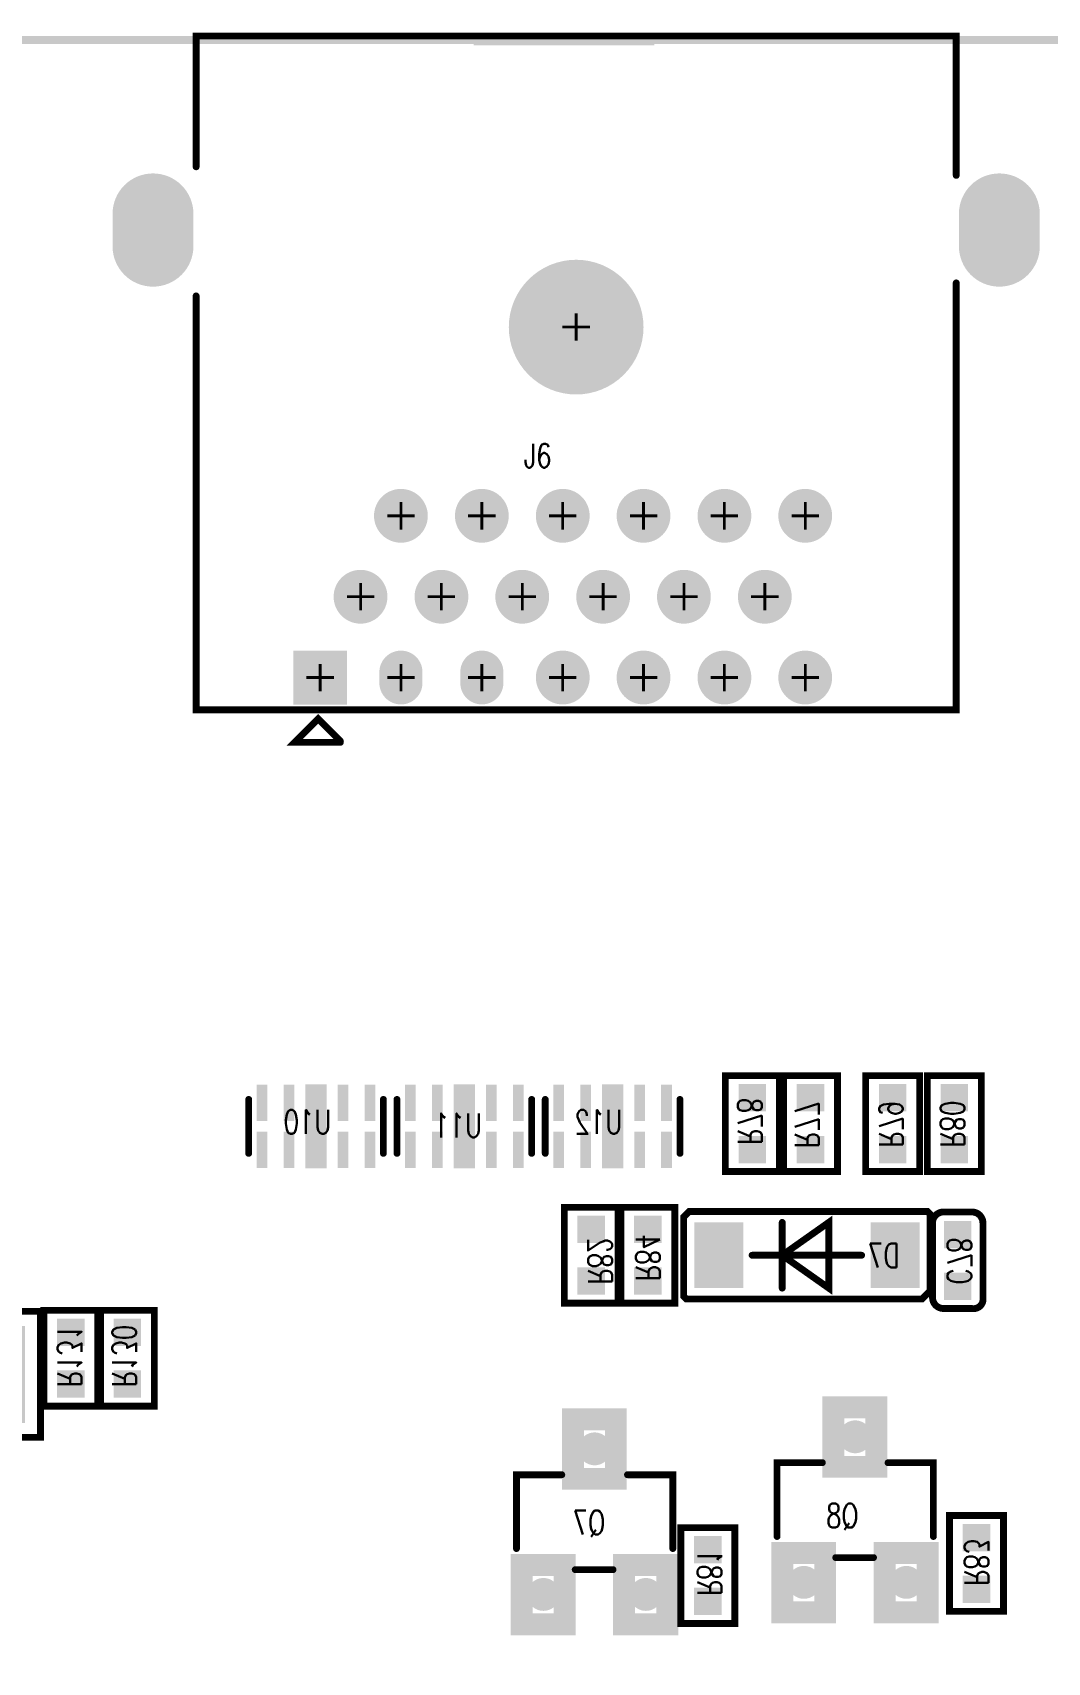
# Model space of a CAD drawing. Extents: x -2201 to 2204, y -2226 to 2180.
# Drawn here: x -633 to 108, y 982 to 2172 of the extents above; entities that cross this region are included whole.
import ezdxf

# ---------------------------------------------------------------- set-up
doc = ezdxf.new("R2010")
doc.units = 0
for name, pattern in [('TRMIDX_0', [2, 1, 1]), ('TRMIDX_1', [2, 1, 1]), ('TRMIDX_2', [2, 1, 1])]:
    doc.linetypes.add(name, pattern=pattern)
for name, color, linetype in [('BOARD_OUTLINE_00', 1, 'CONTINUOUS'), ('DRIL_NPLTE_THRU_01', 3, 'CONTINUOUS'), ('DRIL_NPLTE_THRU_02', 4, 'CONTINUOUS'), ('DRIL_NPLTE_THRU_03', 6, 'CONTINUOUS'), ('DRIL_NPLTE_THRU_04', 1, 'CONTINUOUS'), ('DRIL_PLTE_THRU_01', 3, 'CONTINUOUS'), ('DRIL_PLTE_THRU_02', 4, 'CONTINUOUS'), ('DRIL_PLTE_THRU_03', 6, 'CONTINUOUS'), ('DRIL_PLTE_THRU_04', 1, 'CONTINUOUS'), ('DRIL_SYMBOL', 1, 'CONTINUOUS'), ('PADS_BOT', 16, 'CONTINUOUS'), ('PADS_INNER', 96, 'CONTINUOUS'), ('PADS_TOP', 96, 'CONTINUOUS'), ('PART_BOT_2DLINE_01', 96, 'CONTINUOUS'), ('PART_BOT_2DLINE_126', 255, 'CONTINUOUS'), ('PART_BOT_COPPER_01', 96, 'CONTINUOUS'), ('PART_NAME_01', 254, 'CONTINUOUS'), ('PART_NAME_04', 2, 'CONTINUOUS'), ('PART_TOP_2DLINE_01', 255, 'CONTINUOUS')]:
    doc.layers.add(name, color=color, linetype=linetype)
doc.styles.add('W3', font='simplex', dxfattribs={"width": 0.75})

# ---------------------------------------------------------------- blocks, each defined once
blk = doc.blocks.new('BOARD_5')
at = {"layer": 'BOARD_OUTLINE_00', "const_width": 6}
blk.add_lwpolyline([(-196.9, 0, 0.414214), (0, 196.9), (0, 4135.8, 0.414214), (-196.9, 4332.7), (-2346.5, 4332.7), (-2346.5, 4331.7), (-2472.4, 4331.7), (-2472.4, 4332.7), (-4131.9, 4332.7, 0.414214), (-4328.7, 4135.8), (-4328.7, 197.7, 0.414214), (-4131.9, 0.9), (-3910.2, 0.9), (-3910.2, 50.3), (-3766, 50.3), (-3766, 0)], format="xyb", close=True, dxfattribs=at)
blk = doc.blocks.new('SMOOTH_5')
at = {"const_width": 2.5}
blk.add_lwpolyline([(-1.25, 0, 1), (1.25, 0, 1)], format="xyb", close=True, dxfattribs=at)
blk = doc.blocks.new('PART_BODY_BOT_28')
at = {"layer": 'PART_BOT_2DLINE_126', "const_width": 5}
for points in [[(-24, -46), (-98, -46), (-98, 46), (-24, 46)], [(-24.3, 46), (98, 46), (98, -46), (-26.1, -46)]]:
    blk.add_lwpolyline(points, dxfattribs=at)
at = {"layer": 'PART_BOT_2DLINE_126'}
for p in [(-98, 46), (-24.3, 46), (-24, 46), (98, 46), (-98, -46), (-26.1, -46), (-24, -46), (98, -46)]:
    blk.add_blockref('SMOOTH_5', p, dxfattribs=at)
blk = doc.blocks.new('DRIL_HOLE_0')
blk.add_lwpolyline([(0, 0, 1), (0, 0, 1)], format="xyb", close=True)
blk = doc.blocks.new('PAD_8')
blk.add_lwpolyline([(0, 0, 1), (0, 0, 1)], format="xyb", close=True)
blk = doc.blocks.new('PAD_13')
at = {"const_width": 63}
blk.add_lwpolyline([(-35.4, 0), (35.4, 0)], dxfattribs=at)
blk = doc.blocks.new('STK_BOT_14')
at = {"layer": 'DRIL_PLTE_THRU_01'}
blk.add_blockref('DRIL_HOLE_0', (0, 0), dxfattribs=at)
at = {"layer": 'DRIL_PLTE_THRU_02'}
blk.add_blockref('DRIL_HOLE_0', (0, 0), dxfattribs=at)
at = {"layer": 'DRIL_PLTE_THRU_03'}
blk.add_blockref('DRIL_HOLE_0', (0, 0), dxfattribs=at)
at = {"layer": 'DRIL_PLTE_THRU_04'}
blk.add_blockref('DRIL_HOLE_0', (0, 0), dxfattribs=at)
at = {"layer": 'PADS_BOT', "rotation": 90}
blk.add_blockref('PAD_13', (0, 0), dxfattribs=at)
at = {"layer": 'PADS_INNER'}
blk.add_blockref('PAD_8', (0, 0), dxfattribs=at)
at = {"layer": 'PADS_TOP'}
blk.add_blockref('PAD_8', (0, 0), dxfattribs=at)
blk = doc.blocks.new('SYM_BOT_12')
for name, p in [('STK_BOT_14', (-55.1, 0)), ('STK_BOT_14', (55.1, 0)), ('PART_BODY_BOT_28', (0, 0))]:
    blk.add_blockref(name, p)
blk = doc.blocks.new('PART_BOT_10')
blk.add_blockref('SYM_BOT_12', (0, 0))
at = {"layer": 'PART_NAME_04', "style": 'W3', "width": 0.75}
blk.add_text('C106', height=17.5, rotation=180, dxfattribs=at).set_placement((17.9, 14.4))
blk = doc.blocks.new('PART_BODY_BOT_22')
at = {"layer": 'PART_BOT_2DLINE_126', "const_width": 5}
for points in [[(-14.1, 18.4), (-27.5, 18.4, 0.414214), (-35.5, 10.4), (-35.5, -10.4, 0.414214), (-27.5, -18.4), (-14.1, -18.4)], [(-15.7, -18.4), (29.4, -18.4, 0.414214), (35, -10.4), (35, 10.4, 0.414214), (27, 18.4), (-18.7, 18.4)]]:
    blk.add_lwpolyline(points, format="xyb", dxfattribs=at)
at = {"layer": 'PART_BOT_2DLINE_126'}
for p in [(-27.5, 18.4), (-14.1, 18.4), (35, 10.4), (35, -10.4), (-15.7, -18.4), (29.4, -18.4)]:
    blk.add_blockref('SMOOTH_5', p, dxfattribs=at)
blk = doc.blocks.new('PAD_11')
at = {"const_width": 20.1}
blk.add_lwpolyline([(-10, 0), (10, 0)], dxfattribs=at)
blk = doc.blocks.new('STK_BOT_6')
at = {"layer": 'DRIL_PLTE_THRU_01'}
blk.add_blockref('DRIL_HOLE_0', (0, 0), dxfattribs=at)
at = {"layer": 'DRIL_PLTE_THRU_02'}
blk.add_blockref('DRIL_HOLE_0', (0, 0), dxfattribs=at)
at = {"layer": 'DRIL_PLTE_THRU_03'}
blk.add_blockref('DRIL_HOLE_0', (0, 0), dxfattribs=at)
at = {"layer": 'DRIL_PLTE_THRU_04'}
blk.add_blockref('DRIL_HOLE_0', (0, 0), dxfattribs=at)
at = {"layer": 'PADS_BOT'}
blk.add_blockref('PAD_11', (0, 0), dxfattribs=at)
at = {"layer": 'PADS_INNER'}
blk.add_blockref('PAD_8', (0, 0), dxfattribs=at)
at = {"layer": 'PADS_TOP'}
blk.add_blockref('PAD_8', (0, 0), dxfattribs=at)
blk = doc.blocks.new('SYM_BOT_6')
for name, p in [('PART_BODY_BOT_22', (0, 0)), ('STK_BOT_6', (-18.9, 0)), ('STK_BOT_6', (18.9, 0))]:
    blk.add_blockref(name, p)
blk = doc.blocks.new('PART_BOT_93')
blk.add_blockref('SYM_BOT_6', (0, 0))
at = {"layer": 'PART_NAME_04', "style": 'W3', "width": 0.75}
blk.add_text('C78', height=17.5, rotation=180, dxfattribs=at).set_placement((17.5, 7.5))
blk = doc.blocks.new('PART_BODY_BOT_35')
at = {"layer": 'PART_BOT_2DLINE_126', "const_width": 5}
for points in [[(-90, -28), (-90, 30), (-88, 32), (84, 32), (90, 26), (90, -30), (88, -32), (-86, -32)], [(-18, 0), (16, 24), (16, -24)]]:
    blk.add_lwpolyline(points, close=True, dxfattribs=at)
for points in [[(-18, -24), (-18, 24)], [(-40, 0), (40, 0)]]:
    blk.add_lwpolyline(points, dxfattribs=at)
at = {"layer": 'PART_BOT_2DLINE_126'}
for p in [(-90, 30), (-88, 32), (-18, 24), (16, 24), (84, 32), (90, 26), (-40, 0), (-18, 0), (40, 0), (-18, -24), (16, -24), (-90, -28), (-86, -32), (88, -32), (90, -30)]:
    blk.add_blockref('SMOOTH_5', p, dxfattribs=at)
blk = doc.blocks.new('PAD_18')
at = {"const_width": 35.8}
blk.add_lwpolyline([(-24, 0), (24, 0)], dxfattribs=at)
blk = doc.blocks.new('STK_BOT_23')
at = {"layer": 'DRIL_PLTE_THRU_01'}
blk.add_blockref('DRIL_HOLE_0', (0, 0), dxfattribs=at)
at = {"layer": 'DRIL_PLTE_THRU_02'}
blk.add_blockref('DRIL_HOLE_0', (0, 0), dxfattribs=at)
at = {"layer": 'DRIL_PLTE_THRU_03'}
blk.add_blockref('DRIL_HOLE_0', (0, 0), dxfattribs=at)
at = {"layer": 'DRIL_PLTE_THRU_04'}
blk.add_blockref('DRIL_HOLE_0', (0, 0), dxfattribs=at)
at = {"layer": 'PADS_BOT', "rotation": 90}
blk.add_blockref('PAD_18', (0, 0), dxfattribs=at)
at = {"layer": 'PADS_INNER'}
blk.add_blockref('PAD_8', (0, 0), dxfattribs=at)
at = {"layer": 'PADS_TOP'}
blk.add_blockref('PAD_8', (0, 0), dxfattribs=at)
blk = doc.blocks.new('SYM_BOT_19')
for name, p in [('STK_BOT_23', (-64.4, 0)), ('STK_BOT_23', (64.4, 0)), ('PART_BODY_BOT_35', (0, 0))]:
    blk.add_blockref(name, p)
blk = doc.blocks.new('PART_BOT_141')
blk.add_blockref('SYM_BOT_19', (0, 0))
at = {"layer": 'PART_NAME_04', "style": 'W3', "width": 0.75}
blk.add_text('D7', height=17.5, rotation=180, dxfattribs=at).set_placement((67.7, 8.9))
blk = doc.blocks.new('SMOOTH_16')
at = {"const_width": 8}
blk.add_lwpolyline([(-4, 0, 1), (4, 0, 1)], format="xyb", close=True, dxfattribs=at)
blk = doc.blocks.new('PART_BODY_BOT_33')
at = {"layer": 'PART_BOT_2DLINE_01', "const_width": 5}
for points in [[(13.4, 87.4), (-19.7, 87.4), (-19.7, 33.5)], [(61.4, 87.4), (94.5, 87.4), (94.5, 33.5)], [(24, 18.1), (51.6, 18.1)]]:
    blk.add_lwpolyline(points, dxfattribs=at)
at = {"layer": 'PART_BOT_COPPER_01', "linetype": 'TRMIDX_2', "const_width": 16}
blk.add_lwpolyline([(21.9, 127.8), (53.3, 127.8), (53.3, 84.4), (21.9, 84.4)], close=True, dxfattribs=at)
at = {"layer": 'PART_BOT_COPPER_01', "linetype": 'TRMIDX_0', "const_width": 16}
blk.add_lwpolyline([(-15.6, 21.5), (15.9, 21.5), (15.9, -21.9), (-15.6, -21.9)], close=True, dxfattribs=at)
at = {"layer": 'PART_BOT_COPPER_01', "linetype": 'TRMIDX_1', "const_width": 16}
blk.add_lwpolyline([(59.3, 21.5), (90.7, 21.5), (90.7, -21.9), (59.3, -21.9)], close=True, dxfattribs=at)
at = {"layer": 'PART_BOT_2DLINE_01'}
for p in [(-19.7, 87.4), (13.4, 87.4), (61.4, 87.4), (94.5, 87.4), (-19.7, 33.5), (94.5, 33.5), (24, 18.1), (51.6, 18.1)]:
    blk.add_blockref('SMOOTH_5', p, dxfattribs=at)
at = {"layer": 'PART_BOT_COPPER_01'}
for p in [(21.9, 127.8), (53.3, 127.8), (21.9, 84.4), (53.3, 84.4), (-15.6, 21.5), (15.9, 21.5), (59.3, 21.5), (90.7, 21.5), (-15.6, -21.9), (15.9, -21.9), (59.3, -21.9), (90.7, -21.9)]:
    blk.add_blockref('SMOOTH_16', p, dxfattribs=at)
blk = doc.blocks.new('PAD_16')
at = {"const_width": 12}
blk.add_lwpolyline([(0, -6, 1), (0, 6, 1)], format="xyb", close=True, dxfattribs=at)
blk = doc.blocks.new('STK_BOT_21')
at = {"layer": 'DRIL_NPLTE_THRU_01'}
blk.add_blockref('DRIL_HOLE_0', (0, 0), dxfattribs=at)
at = {"layer": 'DRIL_NPLTE_THRU_02'}
blk.add_blockref('DRIL_HOLE_0', (0, 0), dxfattribs=at)
at = {"layer": 'DRIL_NPLTE_THRU_03'}
blk.add_blockref('DRIL_HOLE_0', (0, 0), dxfattribs=at)
at = {"layer": 'DRIL_NPLTE_THRU_04'}
blk.add_blockref('DRIL_HOLE_0', (0, 0), dxfattribs=at)
at = {"layer": 'PADS_BOT'}
blk.add_blockref('PAD_16', (0, 0), dxfattribs=at)
at = {"layer": 'PADS_INNER'}
blk.add_blockref('PAD_8', (0, 0), dxfattribs=at)
at = {"layer": 'PADS_TOP'}
blk.add_blockref('PAD_8', (0, 0), dxfattribs=at)
blk = doc.blocks.new('SYM_BOT_17')
for name, p in [('PART_BODY_BOT_33', (0, 0)), ('STK_BOT_21', (37.4, 106.3)), ('STK_BOT_21', (0, 0)), ('STK_BOT_21', (74.8, 0))]:
    blk.add_blockref(name, p)
blk = doc.blocks.new('PART_BOT_231')
blk.add_blockref('SYM_BOT_17', (0, 0))
at = {"layer": 'PART_NAME_04', "style": 'W3', "width": 0.75}
blk.add_text('Q7', height=17.5, dxfattribs=at).set_placement((29.7, 43.8))
blk = doc.blocks.new('PART_BOT_232')
blk.add_blockref('SYM_BOT_17', (0, 0))
at = {"layer": 'PART_NAME_04', "style": 'W3', "width": 0.75}
blk.add_text('Q8', height=17.5, dxfattribs=at).set_placement((35, 40))
blk = doc.blocks.new('PART_BODY_BOT_57')
at = {"layer": 'PART_BOT_2DLINE_126', "const_width": 5}
for points in [[(-14.1, 19.7), (-35, 19.7), (-35, -19.7), (18.2, -19.7)], [(14.1, -19.7), (35, -19.7), (35, 19.7), (-17.4, 19.7)]]:
    blk.add_lwpolyline(points, dxfattribs=at)
at = {"layer": 'PART_BOT_2DLINE_126'}
for p in [(-35, 19.7), (-17.4, 19.7), (-14.1, 19.7), (35, 19.7), (-35, -19.7), (14.1, -19.7), (18.2, -19.7), (35, -19.7)]:
    blk.add_blockref('SMOOTH_5', p, dxfattribs=at)
blk = doc.blocks.new('SYM_BOT_41')
for name, p in [('PART_BODY_BOT_57', (0, 0)), ('STK_BOT_6', (-18.9, 0)), ('STK_BOT_6', (18.9, 0))]:
    blk.add_blockref(name, p)
blk = doc.blocks.new('PART_BOT_269')
blk.add_blockref('SYM_BOT_41', (0, 0))
at = {"layer": 'PART_NAME_04', "style": 'W3', "width": 0.75}
blk.add_text('R130', height=17.5, dxfattribs=at).set_placement((-21.2, -11))
blk = doc.blocks.new('PART_BOT_270')
blk.add_blockref('SYM_BOT_41', (0, 0))
at = {"layer": 'PART_NAME_04', "style": 'W3', "width": 0.75}
blk.add_text('R131', height=17.5, dxfattribs=at).set_placement((-21.2, -9.7))
blk = doc.blocks.new('PART_BOT_367')
blk.add_blockref('SYM_BOT_41', (0, 0))
at = {"layer": 'PART_NAME_04', "style": 'W3', "width": 0.75}
blk.add_text('R77', height=17.5, dxfattribs=at).set_placement((-18, -11.4))
blk = doc.blocks.new('PART_BOT_368')
blk.add_blockref('SYM_BOT_41', (0, 0))
at = {"layer": 'PART_NAME_04', "style": 'W3', "width": 0.75}
blk.add_text('R78', height=17.5, rotation=180, dxfattribs=at).set_placement((15.5, 10.6))
blk = doc.blocks.new('PART_BOT_369')
blk.add_blockref('SYM_BOT_41', (0, 0))
at = {"layer": 'PART_NAME_04', "style": 'W3', "width": 0.75}
blk.add_text('R79', height=17.5, dxfattribs=at).set_placement((-17.5, -10))
blk = doc.blocks.new('PART_BOT_371')
blk.add_blockref('SYM_BOT_41', (0, 0))
at = {"layer": 'PART_NAME_04', "style": 'W3', "width": 0.75}
blk.add_text('R80', height=17.5, rotation=180, dxfattribs=at).set_placement((17.5, 10))
blk = doc.blocks.new('PART_BOT_372')
blk.add_blockref('SYM_BOT_41', (0, 0))
at = {"layer": 'PART_NAME_04', "style": 'W3', "width": 0.75}
blk.add_text('R81', height=17.5, rotation=180, dxfattribs=at).set_placement((15, 7.5))
blk = doc.blocks.new('PART_BOT_373')
blk.add_blockref('SYM_BOT_41', (0, 0))
at = {"layer": 'PART_NAME_04', "style": 'W3', "width": 0.75}
blk.add_text('R82', height=17.5, dxfattribs=at).set_placement((-21.4, -2.3))
blk = doc.blocks.new('PART_BOT_374')
blk.add_blockref('SYM_BOT_41', (0, 0))
at = {"layer": 'PART_NAME_04', "style": 'W3', "width": 0.75}
blk.add_text('R83', height=17.5, rotation=180, dxfattribs=at).set_placement((16.3, 8.7))
blk = doc.blocks.new('PART_BOT_375')
blk.add_blockref('SYM_BOT_41', (0, 0))
at = {"layer": 'PART_NAME_04', "style": 'W3', "width": 0.75}
blk.add_text('R84', height=17.5, dxfattribs=at).set_placement((-18.9, -8.6))
blk = doc.blocks.new('PART_BODY_BOT_61')
at = {"layer": 'PART_BOT_2DLINE_01', "const_width": 5}
for points in [[(-49.2, 19.7), (-49.2, -19.7)], [(49.2, 19.7), (49.2, -19.7)]]:
    blk.add_lwpolyline(points, dxfattribs=at)
at = {"layer": 'PART_BOT_2DLINE_01'}
for p in [(-49.2, 19.7), (49.2, 19.7), (-49.2, -19.7), (49.2, -19.7)]:
    blk.add_blockref('SMOOTH_5', p, dxfattribs=at)
blk = doc.blocks.new('PAD_57')
at = {"const_width": 7.87}
blk.add_lwpolyline([(-13.3, 0), (13.3, 0)], dxfattribs=at)
blk = doc.blocks.new('STK_BOT_82')
at = {"layer": 'DRIL_PLTE_THRU_01'}
blk.add_blockref('DRIL_HOLE_0', (0, 0), dxfattribs=at)
at = {"layer": 'DRIL_PLTE_THRU_02'}
blk.add_blockref('DRIL_HOLE_0', (0, 0), dxfattribs=at)
at = {"layer": 'DRIL_PLTE_THRU_03'}
blk.add_blockref('DRIL_HOLE_0', (0, 0), dxfattribs=at)
at = {"layer": 'DRIL_PLTE_THRU_04'}
blk.add_blockref('DRIL_HOLE_0', (0, 0), dxfattribs=at)
at = {"layer": 'PADS_BOT', "rotation": 90}
blk.add_blockref('PAD_57', (0, 0), dxfattribs=at)
at = {"layer": 'PADS_INNER'}
blk.add_blockref('PAD_8', (0, 0), dxfattribs=at)
at = {"layer": 'PADS_TOP'}
blk.add_blockref('PAD_8', (0, 0), dxfattribs=at)
blk = doc.blocks.new('PAD_58')
at = {"const_width": 15.7}
blk.add_lwpolyline([(-15.3, 0), (15.3, 0)], dxfattribs=at)
blk = doc.blocks.new('STK_BOT_83')
at = {"layer": 'DRIL_PLTE_THRU_01'}
blk.add_blockref('DRIL_HOLE_0', (0, 0), dxfattribs=at)
at = {"layer": 'DRIL_PLTE_THRU_02'}
blk.add_blockref('DRIL_HOLE_0', (0, 0), dxfattribs=at)
at = {"layer": 'DRIL_PLTE_THRU_03'}
blk.add_blockref('DRIL_HOLE_0', (0, 0), dxfattribs=at)
at = {"layer": 'DRIL_PLTE_THRU_04'}
blk.add_blockref('DRIL_HOLE_0', (0, 0), dxfattribs=at)
at = {"layer": 'PADS_BOT', "rotation": 90}
blk.add_blockref('PAD_58', (0, 0), dxfattribs=at)
at = {"layer": 'PADS_INNER'}
blk.add_blockref('PAD_8', (0, 0), dxfattribs=at)
at = {"layer": 'PADS_TOP'}
blk.add_blockref('PAD_8', (0, 0), dxfattribs=at)
blk = doc.blocks.new('SYM_BOT_45')
for name, p in [('STK_BOT_83', (0, 15.3)), ('STK_BOT_82', (-39.4, 17.2)), ('STK_BOT_82', (-19.7, 17.2)), ('STK_BOT_82', (19.7, 17.2)), ('STK_BOT_82', (39.4, 17.2)), ('PART_BODY_BOT_61', (0, 0)), ('STK_BOT_83', (0, -15.3)), ('STK_BOT_82', (-39.4, -17.2)), ('STK_BOT_82', (-19.7, -17.2)), ('STK_BOT_82', (19.7, -17.2)), ('STK_BOT_82', (39.4, -17.2))]:
    blk.add_blockref(name, p)
blk = doc.blocks.new('PART_BOT_398')
blk.add_blockref('SYM_BOT_45', (0, 0))
at = {"layer": 'PART_NAME_04', "style": 'W3', "width": 0.75}
blk.add_text('U10', height=17.5, rotation=180, dxfattribs=at).set_placement((11.2, 5.5))
blk = doc.blocks.new('PART_BOT_399')
blk.add_blockref('SYM_BOT_45', (0, 0))
at = {"layer": 'PART_NAME_04', "style": 'W3', "width": 0.75}
blk.add_text('U11', height=17.5, rotation=180, dxfattribs=at).set_placement((12.9, 8))
blk = doc.blocks.new('PART_BOT_400')
blk.add_blockref('SYM_BOT_45', (0, 0))
at = {"layer": 'PART_NAME_04', "style": 'W3', "width": 0.75}
blk.add_text('U12', height=17.5, rotation=180, dxfattribs=at).set_placement((7.1, 5.5))
blk = doc.blocks.new('PART_BODY_TOP_132')
at = {"layer": 'PART_TOP_2DLINE_01', "const_width": 5}
for points in [[(172.2, 302.4), (188.5, 286.1), (205.6, 303.2), (172.2, 303.2)], [(-277.6, -32.3), (-277.6, 279.5), (277.6, 279.5), (277.6, -22.8)], [(-277.6, -110.8), (-277.6, -212.6), (277.6, -212.6), (277.6, -117.1)]]:
    blk.add_lwpolyline(points, dxfattribs=at)
at = {"layer": 'PART_TOP_2DLINE_01'}
for p in [(172.2, 303.2), (172.2, 302.4), (205.6, 303.2), (188.5, 286.1), (-277.6, 279.5), (277.6, 279.5), (277.6, -22.8), (-277.6, -32.3), (-277.6, -110.8), (277.6, -117.1), (-277.6, -212.6), (277.6, -212.6)]:
    blk.add_blockref('SMOOTH_5', p, dxfattribs=at)
blk = doc.blocks.new('DRIL_SYMBOL_19$6850393701')
at = {"layer": 'DRIL_SYMBOL', "const_width": 2}
for points in [[(-10, 0), (10, 0)], [(0, -10), (0, 10)]]:
    blk.add_lwpolyline(points, dxfattribs=at)
blk = doc.blocks.new('DRIL_HOLE_19$6850393701')
at = {"const_width": 9.84}
blk.add_lwpolyline([(-4.9, 0, 1), (4.9, 0, 1)], format="xyb", close=True, dxfattribs=at)
blk.add_blockref('DRIL_SYMBOL_19$6850393701', (0, 0))
blk = doc.blocks.new('PAD_86')
at = {"const_width": 39.4}
blk.add_lwpolyline([(-19.7, 0), (19.7, 0)], dxfattribs=at)
blk = doc.blocks.new('STK_TOP_58')
at = {"layer": 'DRIL_PLTE_THRU_01'}
blk.add_blockref('DRIL_HOLE_19$6850393701', (0, 0), dxfattribs=at)
at = {"layer": 'DRIL_PLTE_THRU_02'}
blk.add_blockref('DRIL_HOLE_19$6850393701', (0, 0), dxfattribs=at)
at = {"layer": 'DRIL_PLTE_THRU_03'}
blk.add_blockref('DRIL_HOLE_19$6850393701', (0, 0), dxfattribs=at)
at = {"layer": 'DRIL_PLTE_THRU_04'}
blk.add_blockref('DRIL_HOLE_19$6850393701', (0, 0), dxfattribs=at)
at = {"layer": 'PADS_BOT'}
blk.add_blockref('PAD_86', (0, 0), dxfattribs=at)
at = {"layer": 'PADS_INNER'}
blk.add_blockref('PAD_86', (0, 0), dxfattribs=at)
at = {"layer": 'PADS_TOP'}
blk.add_blockref('PAD_86', (0, 0), dxfattribs=at)
blk = doc.blocks.new('PAD_87')
at = {"const_width": 19.7}
blk.add_lwpolyline([(0, -9.8), (0, -9.8, 1), (0, 9.8), (0, 9.8, 1)], format="xyb", close=True, dxfattribs=at)
blk = doc.blocks.new('STK_TOP_57')
at = {"layer": 'DRIL_PLTE_THRU_01'}
blk.add_blockref('DRIL_HOLE_19$6850393701', (0, 0), dxfattribs=at)
at = {"layer": 'DRIL_PLTE_THRU_02'}
blk.add_blockref('DRIL_HOLE_19$6850393701', (0, 0), dxfattribs=at)
at = {"layer": 'DRIL_PLTE_THRU_03'}
blk.add_blockref('DRIL_HOLE_19$6850393701', (0, 0), dxfattribs=at)
at = {"layer": 'DRIL_PLTE_THRU_04'}
blk.add_blockref('DRIL_HOLE_19$6850393701', (0, 0), dxfattribs=at)
at = {"layer": 'PADS_BOT'}
blk.add_blockref('PAD_87', (0, 0), dxfattribs=at)
at = {"layer": 'PADS_INNER'}
blk.add_blockref('PAD_87', (0, 0), dxfattribs=at)
at = {"layer": 'PADS_TOP'}
blk.add_blockref('PAD_87', (0, 0), dxfattribs=at)
blk = doc.blocks.new('PAD_88')
at = {"const_width": 15.7}
blk.add_lwpolyline([(-3.9, -7.9), (3.9, -7.9, 1), (3.9, 7.9), (-3.9, 7.9, 1)], format="xyb", close=True, dxfattribs=at)
blk = doc.blocks.new('STK_TOP_153')
at = {"layer": 'DRIL_PLTE_THRU_01'}
blk.add_blockref('DRIL_HOLE_19$6850393701', (0, 0), dxfattribs=at)
at = {"layer": 'DRIL_PLTE_THRU_02'}
blk.add_blockref('DRIL_HOLE_19$6850393701', (0, 0), dxfattribs=at)
at = {"layer": 'DRIL_PLTE_THRU_03'}
blk.add_blockref('DRIL_HOLE_19$6850393701', (0, 0), dxfattribs=at)
at = {"layer": 'DRIL_PLTE_THRU_04'}
blk.add_blockref('DRIL_HOLE_19$6850393701', (0, 0), dxfattribs=at)
at = {"layer": 'PADS_BOT', "rotation": 90}
blk.add_blockref('PAD_88', (0, 0), dxfattribs=at)
at = {"layer": 'PADS_INNER', "rotation": 90}
blk.add_blockref('PAD_88', (0, 0), dxfattribs=at)
at = {"layer": 'PADS_TOP', "rotation": 90}
blk.add_blockref('PAD_88', (0, 0), dxfattribs=at)
blk = doc.blocks.new('DRIL_SLOT_0003500059000000900')
for points, const_width in [([(8.9, -11.8), (8.9, 11.8, 1), (-8.9, 11.8), (-8.9, -11.8, 1)], 17.7), ([(8.8, -12), (8.8, 12, 1), (-8.8, 12), (-8.8, -12, 1)], 17.5)]:
    blk.add_lwpolyline(points, format="xyb", close=True, dxfattribs=dict(const_width=const_width))
blk = doc.blocks.new('PAD_89')
at = {"const_width": 29.5}
blk.add_lwpolyline([(-11.8, -14.8), (11.8, -14.8, 1), (11.8, 14.8), (-11.8, 14.8, 1)], format="xyb", close=True, dxfattribs=at)
blk = doc.blocks.new('STK_TOP_59')
at = {"layer": 'DRIL_PLTE_THRU_01'}
blk.add_blockref('DRIL_SLOT_0003500059000000900', (0, 0), dxfattribs=at)
at = {"layer": 'DRIL_PLTE_THRU_02'}
blk.add_blockref('DRIL_SLOT_0003500059000000900', (0, 0), dxfattribs=at)
at = {"layer": 'DRIL_PLTE_THRU_03'}
blk.add_blockref('DRIL_SLOT_0003500059000000900', (0, 0), dxfattribs=at)
at = {"layer": 'DRIL_PLTE_THRU_04'}
blk.add_blockref('DRIL_SLOT_0003500059000000900', (0, 0), dxfattribs=at)
at = {"layer": 'PADS_BOT', "rotation": 90}
blk.add_blockref('PAD_89', (0, 0), dxfattribs=at)
at = {"layer": 'PADS_INNER', "rotation": 90}
blk.add_blockref('PAD_89', (0, 0), dxfattribs=at)
at = {"layer": 'PADS_TOP', "rotation": 90}
blk.add_blockref('PAD_89', (0, 0), dxfattribs=at)
blk = doc.blocks.new('DRIL_SYMBOL_68$8976377953')
at = {"layer": 'DRIL_SYMBOL', "const_width": 2}
for points in [[(-10, 0), (10, 0)], [(0, -10), (0, 10)]]:
    blk.add_lwpolyline(points, dxfattribs=at)
blk = doc.blocks.new('DRIL_HOLE_68$8976377953')
at = {"const_width": 34.4}
blk.add_lwpolyline([(-17.2, 0, 1), (17.2, 0, 1)], format="xyb", close=True, dxfattribs=at)
blk.add_blockref('DRIL_SYMBOL_68$8976377953', (0, 0))
blk = doc.blocks.new('PAD_90')
at = {"const_width": 49.2}
blk.add_lwpolyline([(0, -24.6, 1), (0, 24.6, 1)], format="xyb", close=True, dxfattribs=at)
blk = doc.blocks.new('STK_TOP_167')
at = {"layer": 'DRIL_PLTE_THRU_01'}
blk.add_blockref('DRIL_HOLE_68$8976377953', (0, 0), dxfattribs=at)
at = {"layer": 'DRIL_PLTE_THRU_02'}
blk.add_blockref('DRIL_HOLE_68$8976377953', (0, 0), dxfattribs=at)
at = {"layer": 'DRIL_PLTE_THRU_03'}
blk.add_blockref('DRIL_HOLE_68$8976377953', (0, 0), dxfattribs=at)
at = {"layer": 'DRIL_PLTE_THRU_04'}
blk.add_blockref('DRIL_HOLE_68$8976377953', (0, 0), dxfattribs=at)
at = {"layer": 'PADS_BOT'}
blk.add_blockref('PAD_90', (0, 0), dxfattribs=at)
at = {"layer": 'PADS_INNER'}
blk.add_blockref('PAD_90', (0, 0), dxfattribs=at)
at = {"layer": 'PADS_TOP'}
blk.add_blockref('PAD_90', (0, 0), dxfattribs=at)
blk = doc.blocks.new('SYM_TOP_64')
for name, p in [('PART_BODY_TOP_132', (0, 0)), ('STK_TOP_57', (-167.3, 255.9)), ('STK_TOP_57', (-108.3, 255.9)), ('STK_TOP_57', (-49.2, 255.9)), ('STK_TOP_57', (9.8, 255.9)), ('STK_TOP_153', (68.9, 255.9)), ('STK_TOP_153', (128, 255.9)), ('STK_TOP_58', (187, 255.9)), ('STK_TOP_57', (-137.8, 196.9)), ('STK_TOP_57', (-78.7, 196.9)), ('STK_TOP_57', (-19.7, 196.9)), ('STK_TOP_57', (39.4, 196.9)), ('STK_TOP_57', (98.4, 196.9)), ('STK_TOP_57', (157.5, 196.9)), ('STK_TOP_57', (-167.3, 137.8)), ('STK_TOP_57', (-108.3, 137.8)), ('STK_TOP_57', (-49.2, 137.8)), ('STK_TOP_57', (9.8, 137.8)), ('STK_TOP_57', (68.9, 137.8)), ('STK_TOP_57', (128, 137.8)), ('STK_TOP_167', (0, 0)), ('STK_TOP_59', (-309.1, -70.9)), ('STK_TOP_59', (309.1, -70.9))]:
    blk.add_blockref(name, p)
blk = doc.blocks.new('PART_TOP_432')
blk.add_blockref('SYM_TOP_64', (0, 0))
at = {"layer": 'PART_NAME_01', "style": 'W3', "width": 0.75}
blk.add_text('J6', height=17.5, rotation=180, dxfattribs=at).set_placement((38.2, 102.7))

msp = doc.modelspace()

# ---------------------------------------------------------------- block references
msp.add_blockref('BOARD_5', (2164.4, -2166.3))
at = {"rotation": 180}
msp.add_blockref('PART_TOP_432', (-236.2, 1956.7), dxfattribs=at)
at = {"xscale": -1}
for name, p, rotation in [('PART_BOT_398', (-426.2, 1373), -180), ('PART_BOT_399', (-317.9, 1373), -180), ('PART_BOT_400', (-209.6, 1373), -180), ('PART_BOT_368', (-107.5, 1375), -270), ('PART_BOT_367', (-65, 1375), -90), ('PART_BOT_369', (-5, 1375), -90), ('PART_BOT_371', (40, 1375), -270), ('PART_BOT_373', (-225.2, 1278.9), -90), ('PART_BOT_375', (-183.9, 1278.9), -90), ('PART_BOT_141', (-67.7, 1278.9), -180), ('PART_BOT_93', (42.5, 1275), -270), ('PART_BOT_10', (-725.4, 1191.9), -180), ('PART_BOT_270', (-605.3, 1203.7), -90), ('PART_BOT_269', (-564, 1203.7), -90), ('PART_BOT_372', (-140, 1045), -270), ('PART_BOT_374', (56.2, 1053.8), -270)]:
    msp.add_blockref(name, p, dxfattribs=dict(at, rotation=rotation))
for name, p in [('PART_BOT_231', (-185.3, 1031.2)), ('PART_BOT_232', (5, 1040))]:
    msp.add_blockref(name, p, dxfattribs=at)

doc.saveas('drawing.dxf')
